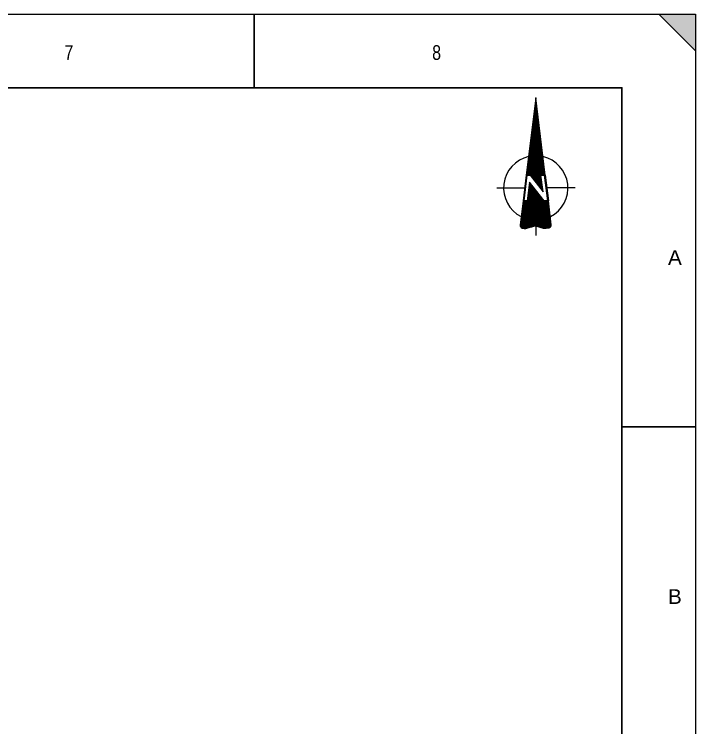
# Model space of a CAD drawing. Header units: millimetres. Extents: x 563164 to 564847, y 4765050 to 4766444.
# Drawn here: x 564475.4 to 564846.5, y 4765849.6 to 4766238.2 of the extents above; entities that cross this region are included whole.
import ezdxf
from ezdxf.enums import TextEntityAlignment as Align

# ---------------------------------------------------------------- set-up
doc = ezdxf.new("R2010")
doc.units = ezdxf.units.MM
doc.layers.get('0').update_dxf_attribs({"lineweight": 0})
doc.layers.add('58 Formato plano y líneas de solape - Planoaren formatua eta gainjartze-marrak', color=7, linetype='Continuous', lineweight=0)
doc.styles.add('StyleArial', font='arial.ttf')

# ---------------------------------------------------------------- blocks, each defined once
blk = doc.blocks.new('NORA1')
at = {"layer": '58 Formato plano y líneas de solape - Planoaren formatua eta gainjartze-marrak', "color": 7, "linetype": 'Continuous', "lineweight": 13}
for p, q in [((-0.13, 74.05), (0.11, 74.05)), ((-0.07, 74.5), (0.05, 74.5)), ((-0.61, 70.12), (0.59, 70.12)), ((-0.55, 70.57), (0.53, 70.57)), ((-0.49, 70.99), (0.5, 70.99)), ((-0.46, 71.44), (0.44, 71.44)), ((-0.4, 71.86), (0.38, 71.86)), ((-0.34, 72.31), (0.32, 72.31)), ((-0.28, 72.76), (0.26, 72.76)), ((-0.22, 73.18), (0.23, 73.18)), ((-0.19, 73.63), (0.17, 73.63)), ((-1.09, 66.19), (1.07, 66.19)), ((-1.03, 66.61), (1.01, 66.61)), ((-1, 67.06), (0.98, 67.06)), ((-0.94, 67.48), (0.92, 67.48)), ((-0.88, 67.93), (0.86, 67.93)), ((-0.82, 68.38), (0.8, 68.38)), ((-0.76, 68.8), (0.74, 68.8)), ((-0.73, 69.25), (0.71, 69.25)), ((-0.67, 69.67), (0.65, 69.67)), ((-1.57, 62.23), (1.55, 62.23)), ((-1.51, 62.68), (1.52, 62.68)), ((-1.48, 63.1), (1.46, 63.1)), ((-1.42, 63.55), (1.4, 63.55)), ((-1.36, 64), (1.34, 64)), ((-1.3, 64.42), (1.28, 64.42)), ((-1.27, 64.87), (1.25, 64.87)), ((-1.21, 65.29), (1.19, 65.29)), ((-1.15, 65.74), (1.13, 65.74)), ((-2.02, 58.72), (2, 58.72)), ((-1.96, 59.17), (1.94, 59.17)), ((-1.9, 59.62), (1.88, 59.62)), ((-1.84, 60.04), (1.82, 60.04)), ((-1.78, 60.49), (1.79, 60.49)), ((-1.75, 60.91), (1.73, 60.91)), ((-1.69, 61.36), (1.67, 61.36)), ((-1.63, 61.81), (1.61, 61.81)), ((-2.5, 54.79), (2.48, 54.79)), ((-2.44, 55.24), (2.42, 55.24)), ((-2.38, 55.66), (2.36, 55.66)), ((-2.32, 56.11), (2.33, 56.11)), ((-2.29, 56.53), (2.27, 56.53)), ((-2.23, 56.98), (2.21, 56.98)), ((-2.17, 57.43), (2.15, 57.43)), ((-2.11, 57.85), (2.09, 57.85)), ((-2.05, 58.3), (2.06, 58.3)), ((-2.98, 50.86), (2.96, 50.86)), ((-2.92, 51.28), (2.9, 51.28)), ((-2.86, 51.73), (2.84, 51.73)), ((-2.83, 52.15), (2.81, 52.15)), ((-2.77, 52.6), (2.75, 52.6)), ((-2.71, 53.05), (2.69, 53.05)), ((-2.65, 53.47), (2.63, 53.47)), ((-2.59, 53.92), (2.6, 53.92)), ((-2.56, 54.34), (2.54, 54.34)), ((-3.46, 46.9), (3.44, 46.9)), ((-3.4, 47.35), (3.38, 47.35)), ((-3.34, 47.77), (3.35, 47.77)), ((-3.31, 48.22), (3.29, 48.22)), ((-3.25, 48.67), (3.23, 48.67)), ((-3.19, 49.09), (3.17, 49.09)), ((-3.13, 49.54), (3.11, 49.54)), ((-3.1, 49.96), (3.08, 49.96)), ((-3.04, 50.41), (3.02, 50.41)), ((-3.94, 42.97), (3.92, 42.97)), ((-3.88, 43.39), (3.89, 43.39)), ((-3.85, 43.84), (3.83, 43.84)), ((-3.79, 44.29), (3.77, 44.29)), ((-3.73, 44.71), (3.71, 44.71)), ((-3.67, 45.16), (3.65, 45.16)), ((-3.61, 45.58), (3.62, 45.58)), ((-3.58, 46.03), (3.56, 46.03)), ((-3.52, 46.48), (3.5, 46.48)), ((-4.42, 39.01), (4.43, 39.01)), ((-4.39, 39.46), (4.37, 39.46)), ((-4.33, 39.91), (4.31, 39.91)), ((-4.27, 40.33), (4.25, 40.33)), ((-4.21, 40.78), (4.19, 40.78)), ((-4.15, 41.2), (4.16, 41.2)), ((-4.12, 41.65), (4.1, 41.65)), ((-4.06, 42.1), (4.04, 42.1)), ((-4, 42.52), (3.98, 42.52)), ((-4.93, 35.08), (4.91, 35.08)), ((-4.87, 35.53), (4.85, 35.53)), ((-4.81, 35.95), (4.79, 35.95)), ((-4.75, 36.4), (4.73, 36.4)), ((-4.69, 36.82), (4.7, 36.82)), ((-4.66, 37.27), (4.64, 37.27)), ((-4.6, 37.72), (4.58, 37.72)), ((-4.54, 38.14), (4.52, 38.14)), ((-4.48, 38.59), (4.46, 38.59)), ((-5.41, 31.15), (-4.87, 31.15)), ((-5.35, 31.57), (-4.81, 31.57)), ((-5.29, 32.02), (-4.75, 32.02)), ((-5.23, 32.44), (-4.72, 32.44)), ((-5.17, 32.89), (-4.66, 32.89)), ((-5.14, 33.34), (5.12, 33.34)), ((-5.08, 33.76), (5.06, 33.76)), ((-5.02, 34.21), (5, 34.21)), ((-4.96, 34.63), (4.94, 34.63)), ((-3.01, 32.89), (2.87, 32.89)), ((-2.68, 32.44), (2.9, 32.44)), ((-2.32, 32.02), (2.96, 32.02)), ((-1.99, 31.57), (3.02, 31.57)), ((-1.66, 31.15), (3.08, 31.15)), ((4.64, 32.89), (5.18, 32.89)), ((4.7, 32.44), (5.21, 32.44)), ((4.76, 32.02), (5.27, 32.02)), ((4.79, 31.57), (5.33, 31.57)), ((4.85, 31.15), (5.39, 31.15)), ((5.15, 32.95), (6.89, 18.94)), ((-5.83, 27.64), (-5.29, 27.64)), ((-5.77, 28.06), (-5.23, 28.06)), ((-5.71, 28.51), (-5.2, 28.51)), ((-5.68, 28.96), (-5.14, 28.96)), ((-5.62, 29.38), (-5.08, 29.38)), ((-5.56, 29.83), (-5.02, 29.83)), ((-5.5, 30.25), (-4.99, 30.25)), ((-5.44, 30.7), (-4.93, 30.7)), ((-3.52, 27.64), (-2.11, 27.64)), ((-3.46, 28.06), (-2.47, 28.06)), ((-3.43, 28.51), (-2.8, 28.51)), ((-3.37, 28.96), (-3.13, 28.96)), ((-1.3, 30.7), (3.11, 30.7)), ((-0.97, 30.25), (3.17, 30.25)), ((-0.64, 29.83), (3.23, 29.83)), ((-0.28, 29.38), (3.29, 29.38)), ((0.05, 28.96), (3.35, 28.96)), ((0.41, 28.51), (3.38, 28.51)), ((0.74, 28.06), (3.44, 28.06)), ((1.07, 27.64), (3.5, 27.64)), ((4.91, 30.7), (5.45, 30.7)), ((4.97, 30.25), (5.48, 30.25)), ((5.03, 29.83), (5.54, 29.83)), ((5.06, 29.38), (5.6, 29.38)), ((5.12, 28.96), (5.66, 28.96)), ((5.18, 28.51), (5.72, 28.51)), ((5.24, 28.06), (5.75, 28.06)), ((5.27, 27.64), (5.81, 27.64)), ((-21.25, 25.96), (-6.04, 25.96)), ((-6.31, 23.68), (-5.77, 23.68)), ((-6.25, 24.13), (-5.74, 24.13)), ((-6.19, 24.58), (-5.68, 24.58)), ((-6.16, 25), (-5.62, 25)), ((-6.1, 25.45), (-5.56, 25.45)), ((-6.04, 25.87), (-5.5, 25.87)), ((-5.98, 26.32), (-5.47, 26.32)), ((-5.95, 26.77), (-5.41, 26.77)), ((-5.89, 27.19), (-5.35, 27.19)), ((-4, 23.68), (0.95, 23.68)), ((-3.97, 24.13), (0.62, 24.13)), ((-3.91, 24.58), (0.26, 24.58)), ((-3.85, 25), (-0.07, 25)), ((-3.79, 25.45), (-0.43, 25.45)), ((-3.73, 25.87), (-0.76, 25.87)), ((-3.7, 26.32), (-1.09, 26.32)), ((-3.64, 26.77), (-1.45, 26.77)), ((-3.58, 27.19), (-1.78, 27.19)), ((1.43, 27.19), (3.56, 27.19)), ((1.76, 26.77), (3.62, 26.77)), ((2.09, 26.32), (3.65, 26.32)), ((2.45, 25.87), (3.71, 25.87)), ((2.78, 25.45), (3.77, 25.45)), ((3.11, 25), (3.83, 25)), ((3.47, 24.58), (3.86, 24.58)), ((3.8, 24.13), (3.92, 24.13)), ((5.33, 27.19), (5.87, 27.19)), ((5.39, 26.77), (5.93, 26.77)), ((5.45, 26.32), (5.99, 26.32)), ((5.51, 25.87), (6.02, 25.87)), ((5.54, 25.45), (6.08, 25.45)), ((5.6, 25), (6.14, 25)), ((5.66, 24.58), (6.2, 24.58)), ((5.72, 24.13), (6.23, 24.13)), ((5.75, 23.68), (6.29, 23.68)), ((21.38, 25.96), (6.02, 25.96)), ((-6.79, 19.75), (-6.25, 19.75)), ((-6.73, 20.2), (-6.22, 20.2)), ((-6.7, 20.62), (-6.16, 20.62)), ((-6.64, 21.07), (-6.1, 21.07)), ((-6.58, 21.49), (-6.04, 21.49)), ((-6.52, 21.94), (-6.01, 21.94)), ((-6.46, 22.39), (-5.95, 22.39)), ((-6.43, 22.81), (-5.89, 22.81)), ((-6.37, 23.26), (-5.83, 23.26)), ((-4.51, 19.75), (4.01, 19.75)), ((-4.45, 20.2), (3.68, 20.2)), ((-4.39, 20.62), (3.32, 20.62)), ((-4.33, 21.07), (2.99, 21.07)), ((-4.27, 21.49), (2.66, 21.49)), ((-4.24, 21.94), (2.3, 21.94)), ((-4.18, 22.39), (1.97, 22.39)), ((-4.12, 22.81), (1.64, 22.81)), ((-4.06, 23.26), (1.28, 23.26)), ((5.81, 23.26), (6.35, 23.26)), ((5.87, 22.81), (6.41, 22.81)), ((5.93, 22.39), (6.47, 22.39)), ((5.99, 21.94), (6.5, 21.94)), ((6.02, 21.49), (6.56, 21.49)), ((6.08, 21.07), (6.62, 21.07)), ((6.14, 20.62), (6.68, 20.62)), ((6.2, 20.2), (6.71, 20.2)), ((6.26, 19.75), (6.77, 19.75)), ((-7.27, 15.82), (7.25, 15.82)), ((-7.24, 16.24), (7.22, 16.24)), ((-7.18, 16.69), (7.16, 16.69)), ((-7.12, 17.11), (7.1, 17.11)), ((-7.06, 17.56), (7.04, 17.56)), ((-7, 18.01), (6.98, 18.01)), ((-6.97, 18.43), (6.95, 18.43)), ((-6.91, 18.88), (6.89, 18.88)), ((-6.85, 19.3), (-6.31, 19.3)), ((-4.54, 19.3), (4.34, 19.3)), ((6.29, 19.3), (6.83, 19.3)), ((-7.78, 11.86), (7.76, 11.86)), ((-7.72, 12.31), (7.7, 12.31)), ((-7.66, 12.73), (7.64, 12.73)), ((-7.6, 13.18), (7.58, 13.18)), ((-7.54, 13.63), (7.52, 13.63)), ((-7.51, 14.05), (7.49, 14.05)), ((-7.45, 14.5), (7.43, 14.5)), ((-7.39, 14.92), (7.37, 14.92)), ((-7.33, 15.37), (7.31, 15.37)), ((-8.26, 7.93), (8.24, 7.93)), ((-8.2, 8.35), (8.18, 8.35)), ((-8.14, 8.8), (8.12, 8.8)), ((-8.08, 9.25), (8.06, 9.25)), ((-8.05, 9.67), (8.03, 9.67)), ((-7.99, 10.12), (7.97, 10.12)), ((-7.93, 10.54), (7.91, 10.54)), ((-7.87, 10.99), (7.85, 10.99)), ((-7.81, 11.44), (7.79, 11.44)), ((-8.47, 6.16), (8.45, 6.16)), ((-8.47, 5.74), (8.48, 5.74)), ((-8.41, 6.61), (8.39, 6.61)), ((-8.41, 5.29), (8.45, 5.29)), ((-8.35, 7.06), (8.33, 7.06)), ((-8.29, 7.48), (8.3, 7.48)), ((-8.2, 4.87), (-1.99, 4.87)), ((-7.87, 4.42), (-3.58, 4.42)), ((-6.37, 3.97), (-5.38, 3.97)), ((-0.01, 5.38), (-0.01, 0.01)), ((1.64, 4.87), (8.09, 4.87)), ((3.08, 4.42), (7.49, 4.42))]:
    blk.add_line(p, q, dxfattribs=at)
at = {"layer": '58 Formato plano y líneas de solape - Planoaren formatua eta gainjartze-marrak', "color": 7, "linetype": 'Continuous', "lineweight": 13, "flags": 128}
for points in [[(-0.01, 75.01), (-5.17, 32.95), (-6.88, 18.94), (-8.5, 5.86), (-8.41, 5.23), (-7.99, 4.51), (-7.45, 4.15), (-5.95, 3.91), (-4.87, 4.03), (-3.76, 4.36), (-2.26, 4.78), (-0.58, 5.29), (0.44, 5.23), (1.73, 4.84), (2.84, 4.51), (4.01, 4.15), (5.66, 4), (7.13, 4.21), (7.97, 4.72), (8.45, 5.29), (8.48, 5.86), (8.48, 5.86), (6.89, 18.94), (5.15, 32.95), (-0.01, 75.01)], [(-4.66, 32.95), (-3.07, 32.95), (3.95, 23.95), (2.84, 32.95), (4.64, 32.95), (6.35, 18.94), (4.64, 18.94), (-3.34, 29.2), (-4.6, 18.94), (-6.37, 18.94), (-4.66, 32.95)]]:
    blk.add_lwpolyline(points, dxfattribs=at)
at = {"layer": '58 Formato plano y líneas de solape - Planoaren formatua eta gainjartze-marrak', "color": 7, "linetype": 'Continuous', "lineweight": 13}
for start, end in [(102.9667, 243.0314), (296.9686, 77.0333)]:
    blk.add_arc((0, 25.98), 17.52, start, end, dxfattribs=at)
blk.add_point((-0.01, 74.95), dxfattribs=at)

msp = doc.modelspace()

# ---------------------------------------------------------------- hatches: boundary and pattern name
at = {"layer": '58 Formato plano y líneas de solape - Planoaren formatua eta gainjartze-marrak', "linetype": 'Continuous'}
msp.add_hatch(color=7, dxfattribs=at).paths.add_polyline_path([(564826.35, 4766238.22), (564846.35, 4766238.22), (564846.35, 4766218.22)])

# ---------------------------------------------------------------- linework, layer by layer
at = {"layer": '58 Formato plano y líneas de solape - Planoaren formatua eta gainjartze-marrak', "color": 7, "linetype": 'Continuous', "lineweight": 30}
for p, q in [((564606.1, 4766198.22), (564606.1, 4766238.22)), ((564806.52, 4766013.56), (564846.52, 4766013.56))]:
    msp.add_line(p, q, dxfattribs=at)
at = {"layer": '58 Formato plano y líneas de solape - Planoaren formatua eta gainjartze-marrak', "color": 7, "linetype": 'Continuous', "lineweight": 0, "flags": 128}
for points in [[(563164.35, 4766238.22), (564846.35, 4766238.22), (564846.35, 4765050.22), (563164.35, 4765050.22), (563164.35, 4766238.22)], [(564826.35, 4766238.22), (564846.35, 4766238.22), (564846.35, 4766218.22), (564826.35, 4766238.22)]]:
    msp.add_lwpolyline(points, dxfattribs=at)
at = {"layer": '58 Formato plano y líneas de solape - Planoaren formatua eta gainjartze-marrak', "color": 7, "linetype": 'Continuous', "lineweight": 30, "flags": 128}
msp.add_lwpolyline([(563204.35, 4765090.22), (563204.35, 4766198.22), (564806.35, 4766198.22), (564806.35, 4765090.22), (564806.35, 4765090.22), (564806.35, 4765090.22), (564806.35, 4765090.22), (564806.35, 4765090.22), (563204.35, 4765090.22)], dxfattribs=at)

# ---------------------------------------------------------------- block references
at = {"color": 7, "linetype": 'Continuous', "lineweight": 13}
msp.add_blockref('NORA1', (564759.4, 4766117.63), dxfattribs=at)

# ---------------------------------------------------------------- texts
at = {"layer": '58 Formato plano y líneas de solape - Planoaren formatua eta gainjartze-marrak', "color": 7, "linetype": 'Continuous', "lineweight": 30, "style": 'StyleArial', "width": 0.776663}
for s, p in [('7', (564505.14, 4766213.38)), ('8', (564705.4, 4766213.38))]:
    msp.add_text(s, height=8, dxfattribs=at).set_placement(p, align=Align.CENTER)
at = {"layer": '58 Formato plano y líneas de solape - Planoaren formatua eta gainjartze-marrak', "color": 7, "linetype": 'Continuous', "lineweight": 0, "style": 'StyleArial', "width": 1.009135}
for s, p in [('A', (564831.42, 4766105.69)), ('B', (564831.42, 4765921.02))]:
    msp.add_text(s, height=8, dxfattribs=at).set_placement(p, align=Align.MIDDLE_LEFT)

doc.saveas('drawing.dxf')
